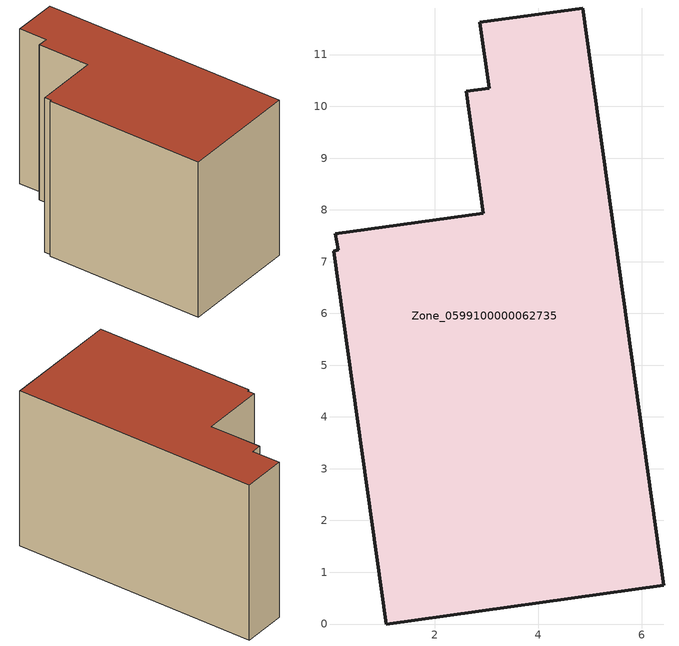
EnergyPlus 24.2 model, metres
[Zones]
Zone_0599100000062735
 floor ground (C_G): 2.87,11.63 4.86,11.9 6.43,0.75 1.06,0 0.05,7.2 0.14,7.23 0.08,7.54 2.94,7.94 2.61,10.29 3.05,10.35 z0
 wall outside (C_F): 4.86,11.9 2.87,11.63 3.05,10.35 2.61,10.29 2.94,7.94 0.08,7.54 0.14,7.23 0.05,7.2 1.06,0 6.43,0.75 4.86,11.9 z0:7.4
 roof outside (C_R): 0.08,7.54 0.14,7.23 0.05,7.2 1.06,0 6.43,0.75 4.86,11.9 2.87,11.63 3.05,10.35 2.61,10.29 2.94,7.94 z7.4
[BUILDING]
Pand.0599100000062735: North Axis=0; Terrain=City; Loads Convergence Tolerance Value=0.04; Temperature Convergence Tolerance Value=0.4; Solar Distribution=FullExterior; Maximum Number of Warmup Days=25; Minimum Number of Warmup Days=1
[Site:Location]
Rotterdam.The.Hague.AP_ZH_NLD Design_Conditions: Latitude=51.96; Longitude=4.45; Time Zone=1; Elevation=-4.5
[SITE:GROUNDTEMPERATURE:BUILDINGSURFACE]
18, 18, 18, 18, 18, 18, 18, 18, 18, 18, 18, 18
[MATERIAL] Thermal Absorptance=0.9; Solar Absorptance=0.7; Visible Absorptance=0.7
Name | Roughness | Thickness | Conductivity | Density | Specific Heat
G.TI.1946 | MediumSmooth | 0.15 | 1 | 540 | 1210
F.TI.1946 | Rough | 0.3 | 0.857143 | 1920 | 840
R.TI.1946 | MediumRough | 0.2 | 0.1 | 1500 | 1000
[CONSTRUCTION]
C_G: G.TI.1946
C_F: F.TI.1946
C_R: R.TI.1946
[ZONE]
Zone_0599100000062735: Type=1; Multiplier=1; Ceiling Height=Autocalculate; Volume=Autocalculate; Floor Area=autocalculate; Part of Total Floor Area=Yes
[ZONEINFILTRATION:DESIGNFLOWRATE]
Infil_Zone_0599100000062735: Zone or ZoneList or Space or SpaceList=Zone_0599100000062735; Schedule=AlwaysOn; Design Flow Rate Calculation Method=Flow/Area; Flow Rate per Floor Area=0.003; Constant Term Coefficient=1; Temperature Term Coefficient=0; Velocity Term Coefficient=0; Velocity Squared Term Coefficient=0
[HVACTEMPLATE:ZONE:IDEALLOADSAIRSYSTEM]
Zone_0599100000062735: Maximum Heating Supply Air Temperature=50; Minimum Cooling Supply Air Temperature=13; Maximum Heating Supply Air Humidity Ratio=0.0156; Minimum Cooling Supply Air Humidity Ratio=0.0077; Heating Limit=NoLimit; Cooling Limit=NoLimit; Dehumidification Control Type=ConstantSensibleHeatRatio; Cooling Sensible Heat Ratio=0.7; Dehumidification Setpoint=60; Humidification Control Type=None; Humidification Setpoint=30; Outdoor Air Method=None; Outdoor Air Flow Rate per Person=0.00944; Outdoor Air Flow Rate per Zone Floor Area=0; Outdoor Air Flow Rate per Zone=0; Demand Controlled Ventilation Type=None; Outdoor Air Economizer Type=NoEconomizer; Heat Recovery Type=None; Sensible Heat Recovery Effectiveness=0.7; Latent Heat Recovery Effectiveness=0.65
[ZONECONTROL:THERMOSTAT]
ThermostatControl_Zone_0599100000062735: Zone or ZoneList=Zone_0599100000062735; Control Type Schedule=DualSetpointControlType; Control 1=Thermostat_Zone_0599100000062735; Temperature Difference Between Cutout And Setpoint=0
[THERMOSTATSETPOINT:DUALSETPOINT]
Thermostat_Zone_0599100000062735: Heating Setpoint Temperature Schedule=HeatingSetpoint_Zone_0599100000062735; Cooling Setpoint Temperature Schedule=CoolingSetpoint_Zone_0599100000062735
[SCHEDULE:COMPACT]
HeatingSetpoint_Zone_0599100000062735: Through: 12/31, For: AllDays, Until: 24:00, 21
CoolingSetpoint_Zone_0599100000062735: Through: 12/31, For: AllDays, Until: 24:00, 24
DualSetpointControlType: Through: 12/31, For: AllDays, Until: 24:00, 4
AlwaysOn: Through: 12/31, For: AllDays, Until: 24:00, 1
